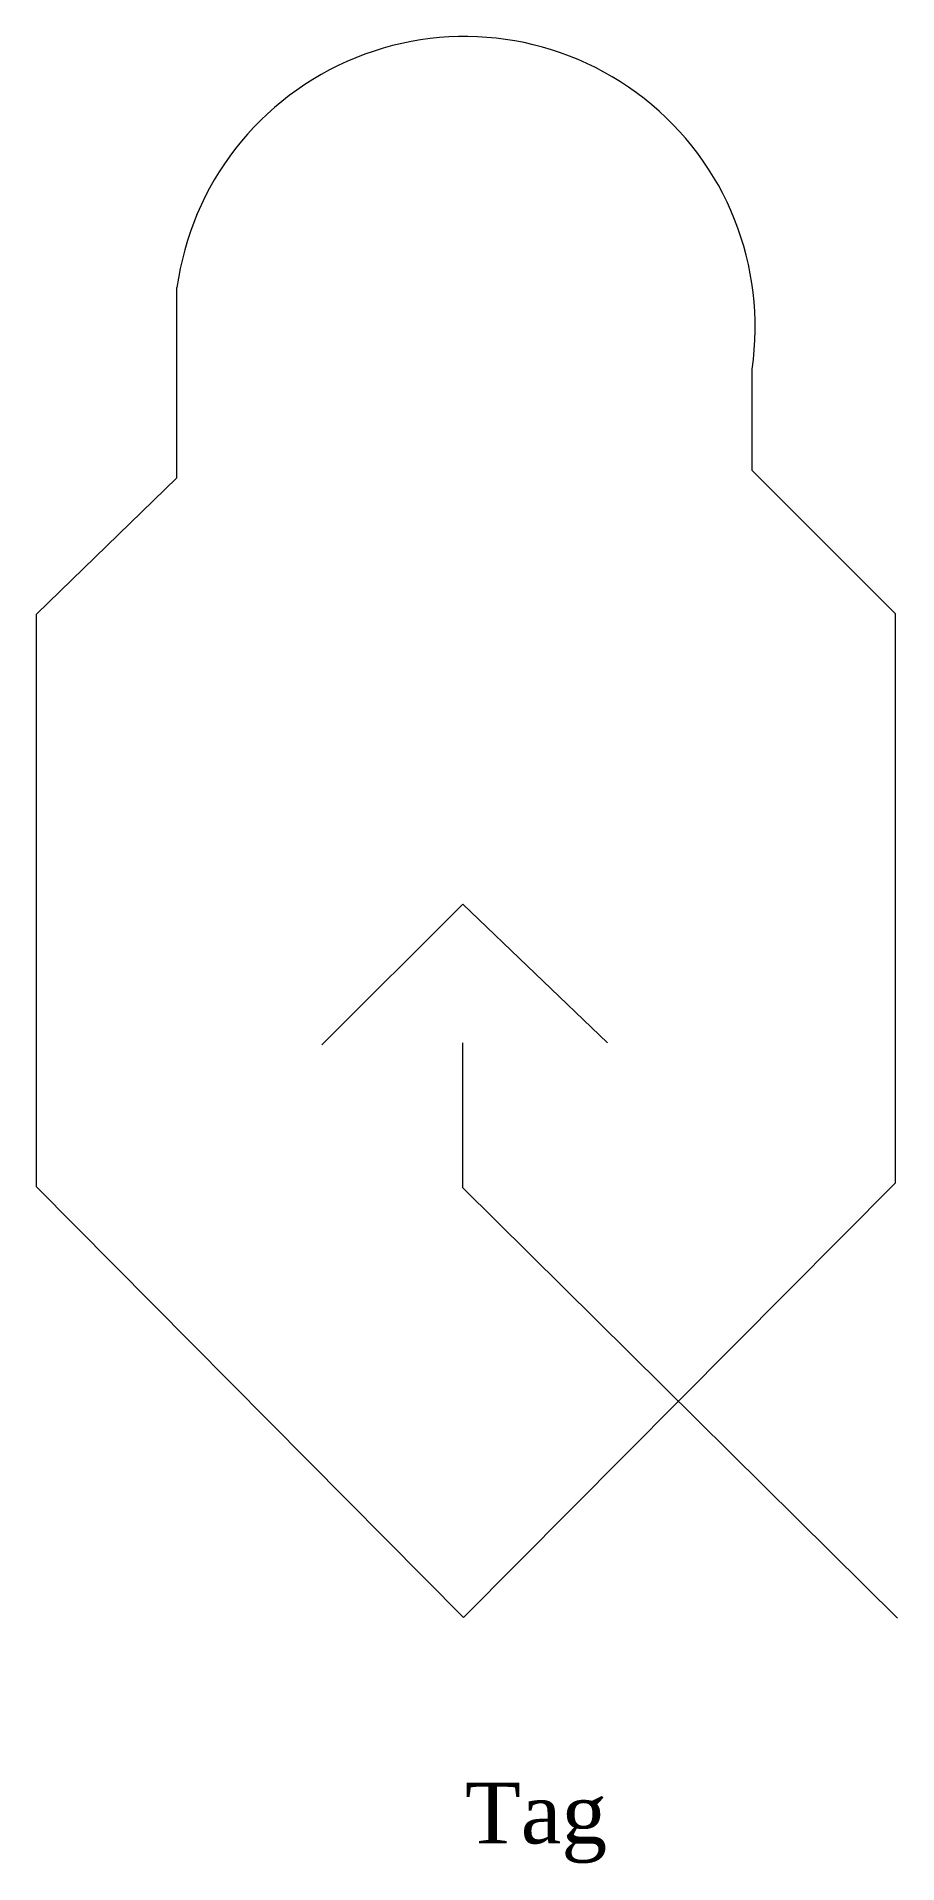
# Model space of a CAD drawing. Header units: inches. Extents: x -8.9 to 9.1, y -21.6 to 16.6.
import ezdxf
from ezdxf.enums import TextEntityAlignment as Align

# ---------------------------------------------------------------- set-up
doc = ezdxf.new("R2010")
doc.units = ezdxf.units.IN
doc.header["$MEASUREMENT"] = 0
doc.layers.get('0').update_dxf_attribs({"lineweight": 0})
doc.styles.add('STANDARD0', font='TIMES.TTF')

msp = doc.modelspace()

# ---------------------------------------------------------------- linework, layer by layer
at = {"color": 7, "linetype": 'Continuous', "lineweight": 0}
for p, q in [((-6.005, 7.378), (-6.005, 11.359)), ((6.031, 7.534), (6.031, 9.654)), ((-8.943, 4.523), (-6.005, 7.378)), ((9.034, 4.532), (6.031, 7.534)), ((-8.943, -7.463), (-8.943, 4.523)), ((9.034, -7.382), (9.034, 4.532)), ((-2.972, -4.492), (-0.026, -1.546)), ((3.007, -4.449), (-0.026, -1.546)), ((-0.026, -7.482), (-0.026, -4.449)), ((-0.011, -16.474), (-8.943, -7.463)), ((9.073, -16.493), (-0.026, -7.482)), ((9.034, -7.382), (-0.011, -16.474))]:
    msp.add_line(p, q, dxfattribs=at)
msp.add_arc((0.018, 10.537), 6.078, -8.3552, 172.2271, dxfattribs=at)

# ---------------------------------------------------------------- texts
at = {"color": 7, "linetype": 'Continuous', "style": 'STANDARD0', "width": 1.018449}
msp.add_text('Tag', height=1.272, dxfattribs=at).set_placement((0.021, -21.206), (2.997, -21.206), align=Align.FIT)

doc.saveas('drawing.dxf')
